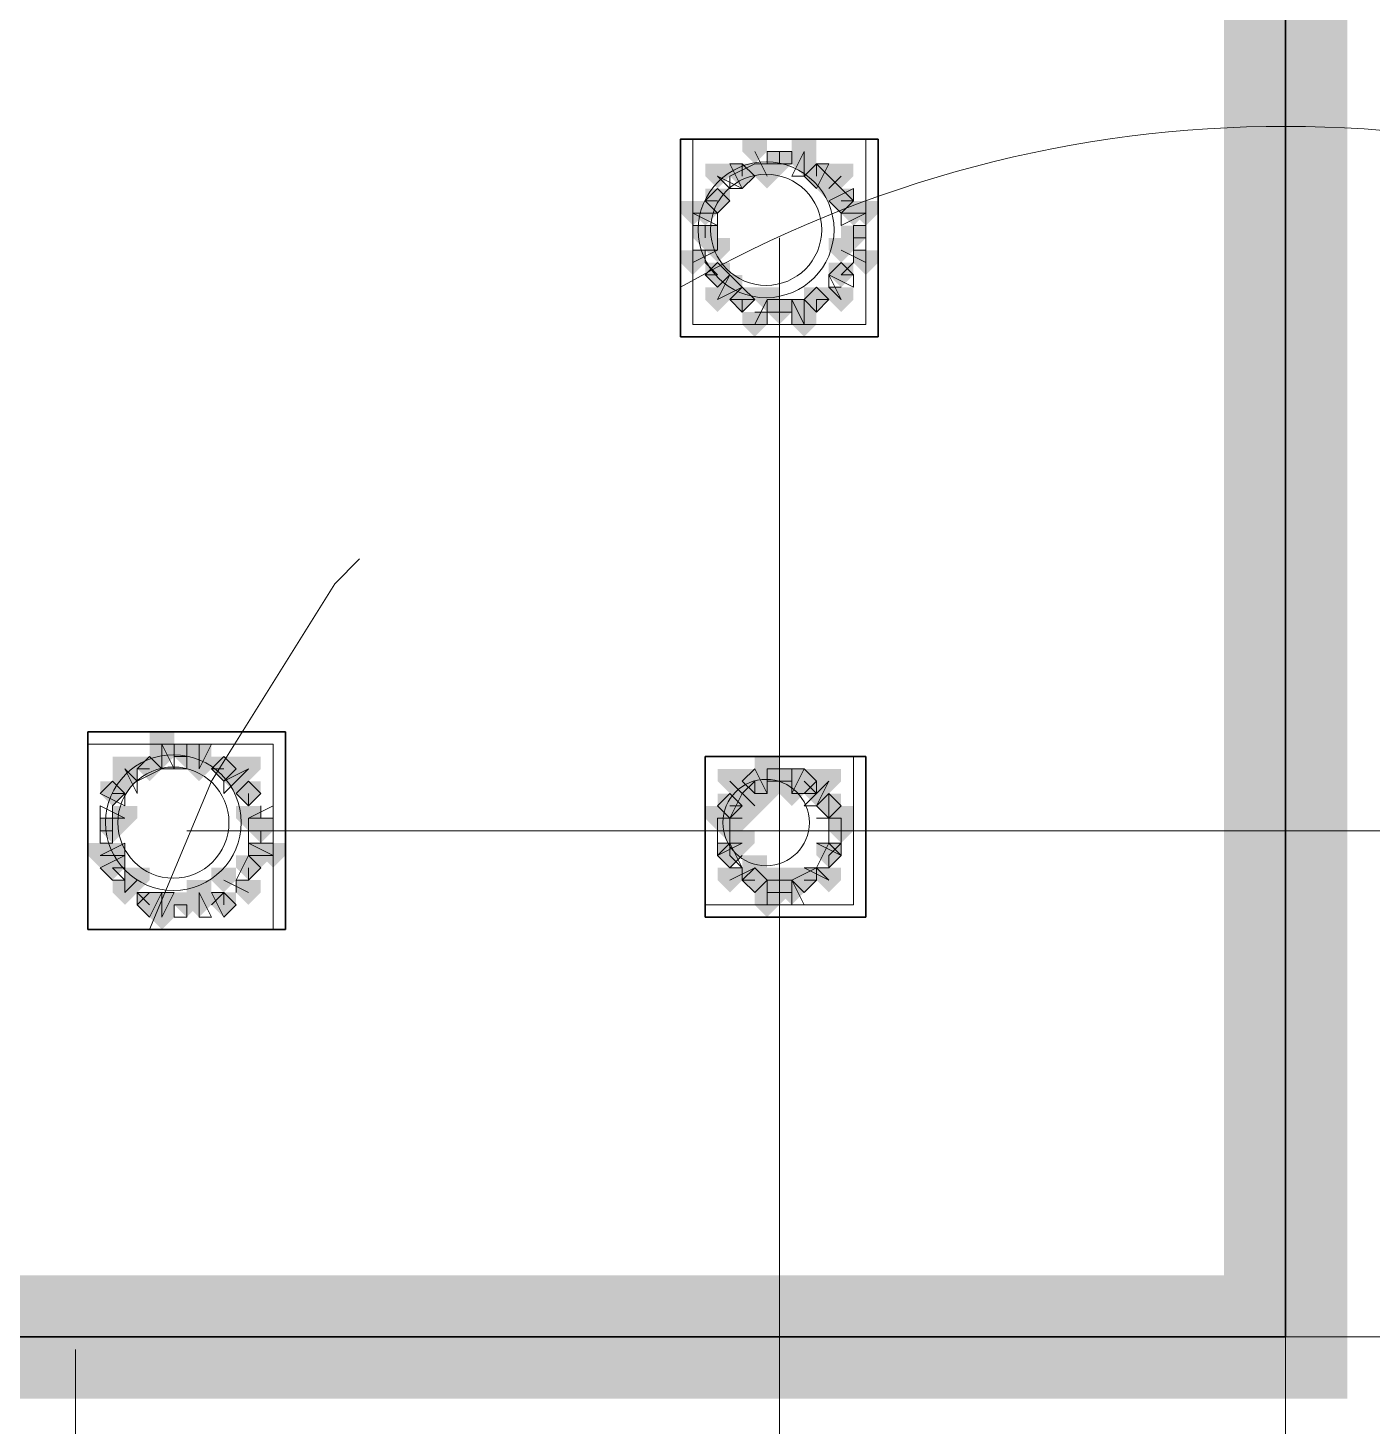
# Model space of a CAD drawing. Header units: millimetres. Extents: x 2315 to 4619, y 1334 to 1897.
# Drawn here: x 3759.81 to 3766.45, y 1541.26 to 1548.17 of the extents above; entities that cross this region are included whole.
import ezdxf

# ---------------------------------------------------------------- set-up
doc = ezdxf.new("R2010")
doc.units = ezdxf.units.MM
for name, color, linetype, true_color in [('PDF_10', 7, 'Continuous', 0x00b85c), ('PDF_AXIS', 7, 'Continuous', 0x00b85c), ('PDF_柱构件', 7, 'Continuous', 0x00b85c), ('PDF_转运站初步方案', 7, 'Continuous', 0x00b85c)]:
    doc.layers.add(name, color=color, linetype=linetype, true_color=true_color)
doc.layers.add('PDF_中心线层', color=1, linetype='Continuous')
doc.layers.add('PDF_粗实线层', color=7, linetype='Continuous')

msp = doc.modelspace()

# ---------------------------------------------------------------- hatches: boundary and pattern name
at = {"layer": 'PDF_10', "transparency": 33554559}
for points in [[(3763.523, 1547.5601), (3763.4619, 1547.5601), (3763.4619, 1547.499), (3763.523, 1547.4379), (3763.584, 1547.499), (3763.584, 1547.5601)], [(3763.523, 1547.5601), (3763.4619, 1547.5601), (3763.4619, 1547.499), (3763.523, 1547.4379), (3763.584, 1547.499), (3763.584, 1547.5601)], [(3763.3397, 1547.499), (3763.2786, 1547.499), (3763.2786, 1547.4379), (3763.3397, 1547.3768), (3763.4008, 1547.4379), (3763.4008, 1547.499)], [(3763.3397, 1547.499), (3763.2786, 1547.499), (3763.2786, 1547.4379), (3763.3397, 1547.3768), (3763.4008, 1547.4379), (3763.4008, 1547.499)], [(3763.7062, 1547.499), (3763.6451, 1547.499), (3763.6451, 1547.4379), (3763.7062, 1547.3768), (3763.7673, 1547.4379), (3763.7673, 1547.499)], [(3763.7062, 1547.499), (3763.6451, 1547.499), (3763.6451, 1547.4379), (3763.7062, 1547.3768), (3763.7673, 1547.4379), (3763.7673, 1547.499)], [(3763.2176, 1547.3768), (3763.1565, 1547.3768), (3763.1565, 1547.3157), (3763.2176, 1547.2547), (3763.2786, 1547.3157), (3763.2786, 1547.3768)], [(3763.2176, 1547.3768), (3763.1565, 1547.3768), (3763.1565, 1547.3157), (3763.2176, 1547.2547), (3763.2786, 1547.3157), (3763.2786, 1547.3768)], [(3763.8284, 1547.3768), (3763.7673, 1547.3768), (3763.7673, 1547.3157), (3763.8284, 1547.2547), (3763.8895, 1547.3157), (3763.8895, 1547.3768)], [(3763.8284, 1547.3768), (3763.7673, 1547.3768), (3763.7673, 1547.3157), (3763.8284, 1547.2547), (3763.8895, 1547.3157), (3763.8895, 1547.3768)], [(3763.1565, 1547.1936), (3763.0954, 1547.1936), (3763.0954, 1547.1325), (3763.1565, 1547.0714), (3763.2176, 1547.1325), (3763.2176, 1547.1936)], [(3763.1565, 1547.1936), (3763.0954, 1547.1936), (3763.0954, 1547.1325), (3763.1565, 1547.0714), (3763.2176, 1547.1325), (3763.2176, 1547.1936)], [(3763.1565, 1547.1936), (3763.0954, 1547.1936), (3763.0954, 1547.1325), (3763.1565, 1547.0714), (3763.2176, 1547.1325), (3763.2176, 1547.1936)], [(3763.8895, 1547.1936), (3763.8284, 1547.1936), (3763.8284, 1547.1325), (3763.8895, 1547.0714), (3763.9505, 1547.1325), (3763.9505, 1547.1936)], [(3763.8895, 1547.1936), (3763.8284, 1547.1936), (3763.8284, 1547.1325), (3763.8895, 1547.0714), (3763.9505, 1547.1325), (3763.9505, 1547.1936)], [(3763.2176, 1547.0103), (3763.1565, 1547.0103), (3763.1565, 1546.9493), (3763.2176, 1546.8882), (3763.2786, 1546.9493), (3763.2786, 1547.0103)], [(3763.2176, 1547.0103), (3763.1565, 1547.0103), (3763.1565, 1546.9493), (3763.2176, 1546.8882), (3763.2786, 1546.9493), (3763.2786, 1547.0103)], [(3763.8284, 1547.0103), (3763.7673, 1547.0103), (3763.7673, 1546.9493), (3763.8284, 1546.8882), (3763.8895, 1546.9493), (3763.8895, 1547.0103)], [(3763.8284, 1547.0103), (3763.7673, 1547.0103), (3763.7673, 1546.9493), (3763.8284, 1546.8882), (3763.8895, 1546.9493), (3763.8895, 1547.0103)], [(3763.3397, 1546.8882), (3763.2786, 1546.8882), (3763.2786, 1546.8271), (3763.3397, 1546.766), (3763.4008, 1546.8271), (3763.4008, 1546.8882)], [(3763.3397, 1546.8882), (3763.2786, 1546.8882), (3763.2786, 1546.8271), (3763.3397, 1546.766), (3763.4008, 1546.8271), (3763.4008, 1546.8882)], [(3763.7062, 1546.8882), (3763.6451, 1546.8882), (3763.6451, 1546.8271), (3763.7062, 1546.766), (3763.7673, 1546.8271), (3763.7673, 1546.8882)], [(3763.7062, 1546.8882), (3763.6451, 1546.8882), (3763.6451, 1546.8271), (3763.7062, 1546.766), (3763.7673, 1546.8271), (3763.7673, 1546.8882)], [(3763.523, 1546.8271), (3763.4619, 1546.8271), (3763.4619, 1546.766), (3763.523, 1546.7049), (3763.584, 1546.766), (3763.584, 1546.8271)], [(3763.523, 1546.8271), (3763.4619, 1546.8271), (3763.4619, 1546.766), (3763.523, 1546.7049), (3763.584, 1546.766), (3763.584, 1546.8271)], [(3763.523, 1546.8271), (3763.4619, 1546.8271), (3763.4619, 1546.766), (3763.523, 1546.7049), (3763.584, 1546.766), (3763.584, 1546.8271)], [(3760.5911, 1544.6282), (3760.53, 1544.6282), (3760.53, 1544.5671), (3760.5911, 1544.506), (3760.6522, 1544.5671), (3760.6522, 1544.6282)], [(3760.5911, 1544.6282), (3760.53, 1544.6282), (3760.53, 1544.5671), (3760.5911, 1544.506), (3760.6522, 1544.5671), (3760.6522, 1544.6282)], [(3760.5911, 1544.6282), (3760.53, 1544.6282), (3760.53, 1544.5671), (3760.5911, 1544.506), (3760.6522, 1544.5671), (3760.6522, 1544.6282)], [(3760.4078, 1544.5671), (3760.3467, 1544.5671), (3760.3467, 1544.506), (3760.4078, 1544.4449), (3760.4689, 1544.506), (3760.4689, 1544.5671)], [(3760.4078, 1544.5671), (3760.3467, 1544.5671), (3760.3467, 1544.506), (3760.4078, 1544.4449), (3760.4689, 1544.506), (3760.4689, 1544.5671)], [(3760.7743, 1544.5671), (3760.7132, 1544.5671), (3760.7132, 1544.506), (3760.7743, 1544.4449), (3760.8354, 1544.506), (3760.8354, 1544.5671)], [(3760.7743, 1544.5671), (3760.7132, 1544.5671), (3760.7132, 1544.506), (3760.7743, 1544.4449), (3760.8354, 1544.506), (3760.8354, 1544.5671)], [(3760.7743, 1544.5671), (3760.7132, 1544.5671), (3760.7132, 1544.506), (3760.7743, 1544.4449), (3760.8354, 1544.506), (3760.8354, 1544.5671)], [(3763.4008, 1544.506), (3763.3397, 1544.506), (3763.3397, 1544.4449), (3763.4008, 1544.3839), (3763.4619, 1544.4449), (3763.4619, 1544.506)], [(3763.4008, 1544.506), (3763.3397, 1544.506), (3763.3397, 1544.4449), (3763.4008, 1544.3839), (3763.4619, 1544.4449), (3763.4619, 1544.506)], [(3763.523, 1544.506), (3763.4619, 1544.506), (3763.4619, 1544.4449), (3763.523, 1544.3839), (3763.584, 1544.4449), (3763.584, 1544.506)], [(3763.523, 1544.506), (3763.4619, 1544.506), (3763.4619, 1544.4449), (3763.523, 1544.3839), (3763.584, 1544.4449), (3763.584, 1544.506)], [(3763.6451, 1544.506), (3763.584, 1544.506), (3763.584, 1544.4449), (3763.6451, 1544.3839), (3763.7062, 1544.4449), (3763.7062, 1544.506)], [(3763.6451, 1544.506), (3763.584, 1544.506), (3763.584, 1544.4449), (3763.6451, 1544.3839), (3763.7062, 1544.4449), (3763.7062, 1544.506)], [(3760.2246, 1544.4449), (3760.1635, 1544.4449), (3760.1635, 1544.3839), (3760.2246, 1544.3228), (3760.2857, 1544.3839), (3760.2857, 1544.4449)], [(3760.2246, 1544.4449), (3760.1635, 1544.4449), (3760.1635, 1544.3839), (3760.2246, 1544.3228), (3760.2857, 1544.3839), (3760.2857, 1544.4449)], [(3760.8965, 1544.4449), (3760.8354, 1544.4449), (3760.8354, 1544.3839), (3760.8965, 1544.3228), (3760.9576, 1544.3839), (3760.9576, 1544.4449)], [(3760.8965, 1544.4449), (3760.8354, 1544.4449), (3760.8354, 1544.3839), (3760.8965, 1544.3228), (3760.9576, 1544.3839), (3760.9576, 1544.4449)], [(3760.8965, 1544.4449), (3760.8354, 1544.4449), (3760.8354, 1544.3839), (3760.8965, 1544.3228), (3760.9576, 1544.3839), (3760.9576, 1544.4449)], [(3763.2786, 1544.3839), (3763.2176, 1544.3839), (3763.2176, 1544.3228), (3763.2786, 1544.2617), (3763.3397, 1544.3228), (3763.3397, 1544.3839)], [(3763.2786, 1544.3839), (3763.2176, 1544.3839), (3763.2176, 1544.3228), (3763.2786, 1544.2617), (3763.3397, 1544.3228), (3763.3397, 1544.3839)], [(3763.7673, 1544.3839), (3763.7062, 1544.3839), (3763.7062, 1544.3228), (3763.7673, 1544.2617), (3763.8284, 1544.3228), (3763.8284, 1544.3839)], [(3763.7673, 1544.3839), (3763.7062, 1544.3839), (3763.7062, 1544.3228), (3763.7673, 1544.2617), (3763.8284, 1544.3228), (3763.8284, 1544.3839)], [(3763.7673, 1544.3839), (3763.7062, 1544.3839), (3763.7062, 1544.3228), (3763.7673, 1544.2617), (3763.8284, 1544.3228), (3763.8284, 1544.3839)], [(3760.2246, 1544.2617), (3760.1635, 1544.2617), (3760.1635, 1544.2006), (3760.2246, 1544.1395), (3760.2857, 1544.2006), (3760.2857, 1544.2617)], [(3760.2246, 1544.2617), (3760.1635, 1544.2617), (3760.1635, 1544.2006), (3760.2246, 1544.1395), (3760.2857, 1544.2006), (3760.2857, 1544.2617)], [(3760.9576, 1544.2617), (3760.8965, 1544.2617), (3760.8965, 1544.2006), (3760.9576, 1544.1395), (3761.0186, 1544.2006), (3761.0186, 1544.2617)], [(3760.9576, 1544.2617), (3760.8965, 1544.2617), (3760.8965, 1544.2006), (3760.9576, 1544.1395), (3761.0186, 1544.2006), (3761.0186, 1544.2617)], [(3763.2786, 1544.2617), (3763.2176, 1544.2617), (3763.2176, 1544.2006), (3763.2786, 1544.1395), (3763.3397, 1544.2006), (3763.3397, 1544.2617)], [(3763.2786, 1544.2617), (3763.2176, 1544.2617), (3763.2176, 1544.2006), (3763.2786, 1544.1395), (3763.3397, 1544.2006), (3763.3397, 1544.2617)], [(3763.8284, 1544.2617), (3763.7673, 1544.2617), (3763.7673, 1544.2006), (3763.8284, 1544.1395), (3763.8895, 1544.2006), (3763.8895, 1544.2617)], [(3763.8284, 1544.2617), (3763.7673, 1544.2617), (3763.7673, 1544.2006), (3763.8284, 1544.1395), (3763.8895, 1544.2006), (3763.8895, 1544.2617)], [(3763.2786, 1544.1395), (3763.2176, 1544.1395), (3763.2176, 1544.0784), (3763.2786, 1544.0174), (3763.3397, 1544.0784), (3763.3397, 1544.1395)], [(3763.2786, 1544.1395), (3763.2176, 1544.1395), (3763.2176, 1544.0784), (3763.2786, 1544.0174), (3763.3397, 1544.0784), (3763.3397, 1544.1395)], [(3763.7673, 1544.1395), (3763.7062, 1544.1395), (3763.7062, 1544.0784), (3763.7673, 1544.0174), (3763.8284, 1544.0784), (3763.8284, 1544.1395)], [(3763.7673, 1544.1395), (3763.7062, 1544.1395), (3763.7062, 1544.0784), (3763.7673, 1544.0174), (3763.8284, 1544.0784), (3763.8284, 1544.1395)], [(3760.2246, 1544.0784), (3760.1635, 1544.0784), (3760.1635, 1544.0174), (3760.2246, 1543.9563), (3760.2857, 1544.0174), (3760.2857, 1544.0784)], [(3760.2246, 1544.0784), (3760.1635, 1544.0784), (3760.1635, 1544.0174), (3760.2246, 1543.9563), (3760.2857, 1544.0174), (3760.2857, 1544.0784)], [(3760.8965, 1544.0784), (3760.8354, 1544.0784), (3760.8354, 1544.0174), (3760.8965, 1543.9563), (3760.9576, 1544.0174), (3760.9576, 1544.0784)], [(3760.8965, 1544.0784), (3760.8354, 1544.0784), (3760.8354, 1544.0174), (3760.8965, 1543.9563), (3760.9576, 1544.0174), (3760.9576, 1544.0784)], [(3760.8965, 1544.0784), (3760.8354, 1544.0784), (3760.8354, 1544.0174), (3760.8965, 1543.9563), (3760.9576, 1544.0174), (3760.9576, 1544.0784)], [(3763.4008, 1544.0174), (3763.3397, 1544.0174), (3763.3397, 1543.9563), (3763.4008, 1543.8952), (3763.4619, 1543.9563), (3763.4619, 1544.0174)], [(3763.4008, 1544.0174), (3763.3397, 1544.0174), (3763.3397, 1543.9563), (3763.4008, 1543.8952), (3763.4619, 1543.9563), (3763.4619, 1544.0174)], [(3763.4008, 1544.0174), (3763.3397, 1544.0174), (3763.3397, 1543.9563), (3763.4008, 1543.8952), (3763.4619, 1543.9563), (3763.4619, 1544.0174)], [(3763.6451, 1544.0174), (3763.584, 1544.0174), (3763.584, 1543.9563), (3763.6451, 1543.8952), (3763.7062, 1543.9563), (3763.7062, 1544.0174)], [(3763.6451, 1544.0174), (3763.584, 1544.0174), (3763.584, 1543.9563), (3763.6451, 1543.8952), (3763.7062, 1543.9563), (3763.7062, 1544.0174)], [(3763.523, 1543.9563), (3763.4619, 1543.9563), (3763.4619, 1543.8952), (3763.523, 1543.8341), (3763.584, 1543.8952), (3763.584, 1543.9563)], [(3763.523, 1543.9563), (3763.4619, 1543.9563), (3763.4619, 1543.8952), (3763.523, 1543.8341), (3763.584, 1543.8952), (3763.584, 1543.9563)], [(3760.4078, 1543.8952), (3760.3467, 1543.8952), (3760.3467, 1543.8341), (3760.4078, 1543.773), (3760.4689, 1543.8341), (3760.4689, 1543.8952)], [(3760.4078, 1543.8952), (3760.3467, 1543.8952), (3760.3467, 1543.8341), (3760.4078, 1543.773), (3760.4689, 1543.8341), (3760.4689, 1543.8952)], [(3760.5911, 1543.8952), (3760.53, 1543.8952), (3760.53, 1543.8341), (3760.5911, 1543.773), (3760.6522, 1543.8341), (3760.6522, 1543.8952)], [(3760.5911, 1543.8952), (3760.53, 1543.8952), (3760.53, 1543.8341), (3760.5911, 1543.773), (3760.6522, 1543.8341), (3760.6522, 1543.8952)], [(3760.7743, 1543.8952), (3760.7132, 1543.8952), (3760.7132, 1543.8341), (3760.7743, 1543.773), (3760.8354, 1543.8341), (3760.8354, 1543.8952)], [(3760.7743, 1543.8952), (3760.7132, 1543.8952), (3760.7132, 1543.8341), (3760.7743, 1543.773), (3760.8354, 1543.8341), (3760.8354, 1543.8952)]]:
    msp.add_hatch(color=6, dxfattribs=at).paths.add_polyline_path(points)
at = {"layer": 'PDF_柱构件', "transparency": 33554559}
for points in [[(3763.4008, 1547.6211), (3763.3397, 1547.6211), (3763.3397, 1547.5601), (3763.4008, 1547.499), (3763.4619, 1547.5601), (3763.4619, 1547.6211)], [(3763.6451, 1547.6211), (3763.584, 1547.6211), (3763.584, 1547.5601), (3763.6451, 1547.499), (3763.7062, 1547.5601), (3763.7062, 1547.6211)], [(3763.6451, 1547.5601), (3763.584, 1547.5601), (3763.584, 1547.499), (3763.6451, 1547.4379), (3763.7062, 1547.499), (3763.7062, 1547.5601)], [(3763.2176, 1547.499), (3763.1565, 1547.499), (3763.1565, 1547.4379), (3763.2176, 1547.3768), (3763.2786, 1547.4379), (3763.2786, 1547.499)], [(3763.4619, 1547.499), (3763.4008, 1547.499), (3763.4008, 1547.4379), (3763.4619, 1547.3768), (3763.523, 1547.4379), (3763.523, 1547.499)], [(3763.7673, 1547.4379), (3763.7062, 1547.4379), (3763.7062, 1547.3768), (3763.7673, 1547.3157), (3763.8284, 1547.3768), (3763.8284, 1547.4379)], [(3763.8284, 1547.499), (3763.7673, 1547.499), (3763.7673, 1547.4379), (3763.8284, 1547.3768), (3763.8895, 1547.4379), (3763.8895, 1547.499)], [(3763.0954, 1547.3157), (3763.0343, 1547.3157), (3763.0343, 1547.2547), (3763.0954, 1547.1936), (3763.1565, 1547.2547), (3763.1565, 1547.3157)], [(3763.1565, 1547.3157), (3763.0954, 1547.3157), (3763.0954, 1547.2547), (3763.1565, 1547.1936), (3763.2176, 1547.2547), (3763.2176, 1547.3157)], [(3763.8895, 1547.3157), (3763.8284, 1547.3157), (3763.8284, 1547.2547), (3763.8895, 1547.1936), (3763.9505, 1547.2547), (3763.9505, 1547.3157)], [(3763.9505, 1547.3157), (3763.8895, 1547.3157), (3763.8895, 1547.2547), (3763.9505, 1547.1936), (3764.0116, 1547.2547), (3764.0116, 1547.3157)], [(3763.2176, 1547.1325), (3763.1565, 1547.1325), (3763.1565, 1547.0714), (3763.2176, 1547.0103), (3763.2786, 1547.0714), (3763.2786, 1547.1325)], [(3763.8284, 1547.1325), (3763.7673, 1547.1325), (3763.7673, 1547.0714), (3763.8284, 1547.0103), (3763.8895, 1547.0714), (3763.8895, 1547.1325)], [(3763.0954, 1547.0714), (3763.0343, 1547.0714), (3763.0343, 1547.0103), (3763.0954, 1546.9493), (3763.1565, 1547.0103), (3763.1565, 1547.0714)], [(3763.9505, 1547.0714), (3763.8895, 1547.0714), (3763.8895, 1547.0103), (3763.9505, 1546.9493), (3764.0116, 1547.0103), (3764.0116, 1547.0714)], [(3763.2176, 1546.8882), (3763.1565, 1546.8882), (3763.1565, 1546.8271), (3763.2176, 1546.766), (3763.2786, 1546.8271), (3763.2786, 1546.8882)], [(3763.2786, 1546.9493), (3763.2176, 1546.9493), (3763.2176, 1546.8882), (3763.2786, 1546.8271), (3763.3397, 1546.8882), (3763.3397, 1546.9493)], [(3763.4619, 1546.8882), (3763.4008, 1546.8882), (3763.4008, 1546.8271), (3763.4619, 1546.766), (3763.523, 1546.8271), (3763.523, 1546.8882)], [(3763.8284, 1546.8882), (3763.7673, 1546.8882), (3763.7673, 1546.8271), (3763.8284, 1546.766), (3763.8895, 1546.8271), (3763.8895, 1546.8882)], [(3763.6451, 1546.8271), (3763.584, 1546.8271), (3763.584, 1546.766), (3763.6451, 1546.7049), (3763.7062, 1546.766), (3763.7062, 1546.8271)], [(3763.4008, 1546.766), (3763.3397, 1546.766), (3763.3397, 1546.7049), (3763.4008, 1546.6439), (3763.4619, 1546.7049), (3763.4619, 1546.766)], [(3763.6451, 1546.766), (3763.584, 1546.766), (3763.584, 1546.7049), (3763.6451, 1546.6439), (3763.7062, 1546.7049), (3763.7062, 1546.766)], [(3760.4689, 1544.6893), (3760.4078, 1544.6893), (3760.4078, 1544.6282), (3760.4689, 1544.5671), (3760.53, 1544.6282), (3760.53, 1544.6893)], [(3760.4689, 1544.6282), (3760.4078, 1544.6282), (3760.4078, 1544.5671), (3760.4689, 1544.506), (3760.53, 1544.5671), (3760.53, 1544.6282)], [(3760.6522, 1544.6282), (3760.5911, 1544.6282), (3760.5911, 1544.5671), (3760.6522, 1544.506), (3760.7132, 1544.5671), (3760.7132, 1544.6282)], [(3760.2857, 1544.5671), (3760.2246, 1544.5671), (3760.2246, 1544.506), (3760.2857, 1544.4449), (3760.3467, 1544.506), (3760.3467, 1544.5671)], [(3760.6522, 1544.5671), (3760.5911, 1544.5671), (3760.5911, 1544.506), (3760.6522, 1544.4449), (3760.7132, 1544.506), (3760.7132, 1544.5671)], [(3760.8965, 1544.5671), (3760.8354, 1544.5671), (3760.8354, 1544.506), (3760.8965, 1544.4449), (3760.9576, 1544.506), (3760.9576, 1544.5671)], [(3763.4619, 1544.5671), (3763.4008, 1544.5671), (3763.4008, 1544.506), (3763.4619, 1544.4449), (3763.523, 1544.506), (3763.523, 1544.5671)], [(3760.2857, 1544.506), (3760.2246, 1544.506), (3760.2246, 1544.4449), (3760.2857, 1544.3839), (3760.3467, 1544.4449), (3760.3467, 1544.506)], [(3760.8354, 1544.506), (3760.7743, 1544.506), (3760.7743, 1544.4449), (3760.8354, 1544.3839), (3760.8965, 1544.4449), (3760.8965, 1544.506)], [(3763.2786, 1544.506), (3763.2176, 1544.506), (3763.2176, 1544.4449), (3763.2786, 1544.3839), (3763.3397, 1544.4449), (3763.3397, 1544.506)], [(3763.4619, 1544.506), (3763.4008, 1544.506), (3763.4008, 1544.4449), (3763.4619, 1544.3839), (3763.523, 1544.4449), (3763.523, 1544.506)], [(3763.584, 1544.506), (3763.523, 1544.506), (3763.523, 1544.4449), (3763.584, 1544.3839), (3763.6451, 1544.4449), (3763.6451, 1544.506)], [(3763.7673, 1544.506), (3763.7062, 1544.506), (3763.7062, 1544.4449), (3763.7673, 1544.3839), (3763.8284, 1544.4449), (3763.8284, 1544.506)], [(3763.3397, 1544.4449), (3763.2786, 1544.4449), (3763.2786, 1544.3839), (3763.3397, 1544.3228), (3763.4008, 1544.3839), (3763.4008, 1544.4449)], [(3763.4619, 1544.4449), (3763.4008, 1544.4449), (3763.4008, 1544.3839), (3763.4619, 1544.3228), (3763.523, 1544.3839), (3763.523, 1544.4449)], [(3763.584, 1544.4449), (3763.523, 1544.4449), (3763.523, 1544.3839), (3763.584, 1544.3228), (3763.6451, 1544.3839), (3763.6451, 1544.4449)], [(3763.7062, 1544.4449), (3763.6451, 1544.4449), (3763.6451, 1544.3839), (3763.7062, 1544.3228), (3763.7673, 1544.3839), (3763.7673, 1544.4449)], [(3763.4008, 1544.3839), (3763.3397, 1544.3839), (3763.3397, 1544.3228), (3763.4008, 1544.2617), (3763.4619, 1544.3228), (3763.4619, 1544.3839)], [(3760.2857, 1544.3228), (3760.2246, 1544.3228), (3760.2246, 1544.2617), (3760.2857, 1544.2006), (3760.3467, 1544.2617), (3760.3467, 1544.3228)], [(3760.8965, 1544.3228), (3760.8354, 1544.3228), (3760.8354, 1544.2617), (3760.8965, 1544.2006), (3760.9576, 1544.2617), (3760.9576, 1544.3228)], [(3763.2176, 1544.3228), (3763.1565, 1544.3228), (3763.1565, 1544.2617), (3763.2176, 1544.2006), (3763.2786, 1544.2617), (3763.2786, 1544.3228)], [(3763.2786, 1544.3228), (3763.2176, 1544.3228), (3763.2176, 1544.2617), (3763.2786, 1544.2006), (3763.3397, 1544.2617), (3763.3397, 1544.3228)], [(3763.3397, 1544.3228), (3763.2786, 1544.3228), (3763.2786, 1544.2617), (3763.3397, 1544.2006), (3763.4008, 1544.2617), (3763.4008, 1544.3228)], [(3763.8284, 1544.3228), (3763.7673, 1544.3228), (3763.7673, 1544.2617), (3763.8284, 1544.2006), (3763.8895, 1544.2617), (3763.8895, 1544.3228)], [(3763.3397, 1544.2006), (3763.2786, 1544.2006), (3763.2786, 1544.1395), (3763.3397, 1544.0784), (3763.4008, 1544.1395), (3763.4008, 1544.2006)], [(3760.1635, 1544.1395), (3760.1024, 1544.1395), (3760.1024, 1544.0784), (3760.1635, 1544.0174), (3760.2246, 1544.0784), (3760.2246, 1544.1395)], [(3760.2246, 1544.1395), (3760.1635, 1544.1395), (3760.1635, 1544.0784), (3760.2246, 1544.0174), (3760.2857, 1544.0784), (3760.2857, 1544.1395)], [(3760.9576, 1544.1395), (3760.8965, 1544.1395), (3760.8965, 1544.0784), (3760.9576, 1544.0174), (3761.0186, 1544.0784), (3761.0186, 1544.1395)], [(3761.0186, 1544.1395), (3760.9576, 1544.1395), (3760.9576, 1544.0784), (3761.0186, 1544.0174), (3761.0797, 1544.0784), (3761.0797, 1544.1395)], [(3763.4008, 1544.0784), (3763.3397, 1544.0784), (3763.3397, 1544.0174), (3763.4008, 1543.9563), (3763.4619, 1544.0174), (3763.4619, 1544.0784)], [(3760.3467, 1544.0174), (3760.2857, 1544.0174), (3760.2857, 1543.9563), (3760.3467, 1543.8952), (3760.4078, 1543.9563), (3760.4078, 1544.0174)], [(3760.7743, 1544.0174), (3760.7132, 1544.0174), (3760.7132, 1543.9563), (3760.7743, 1543.8952), (3760.8354, 1543.9563), (3760.8354, 1544.0174)], [(3763.2786, 1544.0174), (3763.2176, 1544.0174), (3763.2176, 1543.9563), (3763.2786, 1543.8952), (3763.3397, 1543.9563), (3763.3397, 1544.0174)], [(3763.4619, 1544.0174), (3763.4008, 1544.0174), (3763.4008, 1543.9563), (3763.4619, 1543.8952), (3763.523, 1543.9563), (3763.523, 1544.0174)], [(3763.584, 1544.0174), (3763.523, 1544.0174), (3763.523, 1543.9563), (3763.584, 1543.8952), (3763.6451, 1543.9563), (3763.6451, 1544.0174)], [(3763.7673, 1544.0174), (3763.7062, 1544.0174), (3763.7062, 1543.9563), (3763.7673, 1543.8952), (3763.8284, 1543.9563), (3763.8284, 1544.0174)], [(3760.2857, 1543.9563), (3760.2246, 1543.9563), (3760.2246, 1543.8952), (3760.2857, 1543.8341), (3760.3467, 1543.8952), (3760.3467, 1543.9563)], [(3760.6522, 1543.9563), (3760.5911, 1543.9563), (3760.5911, 1543.8952), (3760.6522, 1543.8341), (3760.7132, 1543.8952), (3760.7132, 1543.9563)], [(3760.8965, 1543.9563), (3760.8354, 1543.9563), (3760.8354, 1543.8952), (3760.8965, 1543.8341), (3760.9576, 1543.8952), (3760.9576, 1543.9563)], [(3763.4619, 1543.9563), (3763.4008, 1543.9563), (3763.4008, 1543.8952), (3763.4619, 1543.8341), (3763.523, 1543.8952), (3763.523, 1543.9563)], [(3763.584, 1543.9563), (3763.523, 1543.9563), (3763.523, 1543.8952), (3763.584, 1543.8341), (3763.6451, 1543.8952), (3763.6451, 1543.9563)], [(3760.4689, 1543.8952), (3760.4078, 1543.8952), (3760.4078, 1543.8341), (3760.4689, 1543.773), (3760.53, 1543.8341), (3760.53, 1543.8952)], [(3760.6522, 1543.8952), (3760.5911, 1543.8952), (3760.5911, 1543.8341), (3760.6522, 1543.773), (3760.7132, 1543.8341), (3760.7132, 1543.8952)], [(3763.4619, 1543.8952), (3763.4008, 1543.8952), (3763.4008, 1543.8341), (3763.4619, 1543.773), (3763.523, 1543.8341), (3763.523, 1543.8952)], [(3760.4689, 1543.8341), (3760.4078, 1543.8341), (3760.4078, 1543.773), (3760.4689, 1543.712), (3760.53, 1543.773), (3760.53, 1543.8341)]]:
    msp.add_hatch(color=6, dxfattribs=at).paths.add_polyline_path(points)
at = {"layer": 'PDF_粗实线层', "transparency": 33554559}
msp.add_hatch(color=256, dxfattribs=at).paths.add_polyline_path([(3766.3327, 1554.7066), (3765.7219, 1554.7066), (3765.7219, 1542.0017), (3710.3213, 1542.0017), (3710.3213, 1554.7066), (3709.7105, 1554.7066), (3709.7105, 1541.3909), (3766.3327, 1541.3909)])
at = {"layer": 'PDF_转运站初步方案', "transparency": 33554559}
for points in [[(3763.523, 1547.5601), (3763.4619, 1547.5601), (3763.4619, 1547.499), (3763.523, 1547.4379), (3763.584, 1547.499), (3763.584, 1547.5601)], [(3763.523, 1547.5601), (3763.4619, 1547.5601), (3763.4619, 1547.499), (3763.523, 1547.4379), (3763.584, 1547.499), (3763.584, 1547.5601)], [(3763.3397, 1547.499), (3763.2786, 1547.499), (3763.2786, 1547.4379), (3763.3397, 1547.3768), (3763.4008, 1547.4379), (3763.4008, 1547.499)], [(3763.3397, 1547.499), (3763.2786, 1547.499), (3763.2786, 1547.4379), (3763.3397, 1547.3768), (3763.4008, 1547.4379), (3763.4008, 1547.499)], [(3763.7062, 1547.499), (3763.6451, 1547.499), (3763.6451, 1547.4379), (3763.7062, 1547.3768), (3763.7673, 1547.4379), (3763.7673, 1547.499)], [(3763.7062, 1547.499), (3763.6451, 1547.499), (3763.6451, 1547.4379), (3763.7062, 1547.3768), (3763.7673, 1547.4379), (3763.7673, 1547.499)], [(3763.2176, 1547.3768), (3763.1565, 1547.3768), (3763.1565, 1547.3157), (3763.2176, 1547.2547), (3763.2786, 1547.3157), (3763.2786, 1547.3768)], [(3763.2176, 1547.3768), (3763.1565, 1547.3768), (3763.1565, 1547.3157), (3763.2176, 1547.2547), (3763.2786, 1547.3157), (3763.2786, 1547.3768)], [(3763.8284, 1547.3768), (3763.7673, 1547.3768), (3763.7673, 1547.3157), (3763.8284, 1547.2547), (3763.8895, 1547.3157), (3763.8895, 1547.3768)], [(3763.8284, 1547.3768), (3763.7673, 1547.3768), (3763.7673, 1547.3157), (3763.8284, 1547.2547), (3763.8895, 1547.3157), (3763.8895, 1547.3768)], [(3763.1565, 1547.1936), (3763.0954, 1547.1936), (3763.0954, 1547.1325), (3763.1565, 1547.0714), (3763.2176, 1547.1325), (3763.2176, 1547.1936)], [(3763.1565, 1547.1936), (3763.0954, 1547.1936), (3763.0954, 1547.1325), (3763.1565, 1547.0714), (3763.2176, 1547.1325), (3763.2176, 1547.1936)], [(3763.8895, 1547.1936), (3763.8284, 1547.1936), (3763.8284, 1547.1325), (3763.8895, 1547.0714), (3763.9505, 1547.1325), (3763.9505, 1547.1936)], [(3763.8895, 1547.1936), (3763.8284, 1547.1936), (3763.8284, 1547.1325), (3763.8895, 1547.0714), (3763.9505, 1547.1325), (3763.9505, 1547.1936)], [(3763.2176, 1547.0103), (3763.1565, 1547.0103), (3763.1565, 1546.9493), (3763.2176, 1546.8882), (3763.2786, 1546.9493), (3763.2786, 1547.0103)], [(3763.2176, 1547.0103), (3763.1565, 1547.0103), (3763.1565, 1546.9493), (3763.2176, 1546.8882), (3763.2786, 1546.9493), (3763.2786, 1547.0103)], [(3763.8284, 1547.0103), (3763.7673, 1547.0103), (3763.7673, 1546.9493), (3763.8284, 1546.8882), (3763.8895, 1546.9493), (3763.8895, 1547.0103)], [(3763.8284, 1547.0103), (3763.7673, 1547.0103), (3763.7673, 1546.9493), (3763.8284, 1546.8882), (3763.8895, 1546.9493), (3763.8895, 1547.0103)], [(3763.3397, 1546.8882), (3763.2786, 1546.8882), (3763.2786, 1546.8271), (3763.3397, 1546.766), (3763.4008, 1546.8271), (3763.4008, 1546.8882)], [(3763.3397, 1546.8882), (3763.2786, 1546.8882), (3763.2786, 1546.8271), (3763.3397, 1546.766), (3763.4008, 1546.8271), (3763.4008, 1546.8882)], [(3763.7062, 1546.8882), (3763.6451, 1546.8882), (3763.6451, 1546.8271), (3763.7062, 1546.766), (3763.7673, 1546.8271), (3763.7673, 1546.8882)], [(3763.7062, 1546.8882), (3763.6451, 1546.8882), (3763.6451, 1546.8271), (3763.7062, 1546.766), (3763.7673, 1546.8271), (3763.7673, 1546.8882)], [(3763.523, 1546.8271), (3763.4619, 1546.8271), (3763.4619, 1546.766), (3763.523, 1546.7049), (3763.584, 1546.766), (3763.584, 1546.8271)], [(3763.523, 1546.8271), (3763.4619, 1546.8271), (3763.4619, 1546.766), (3763.523, 1546.7049), (3763.584, 1546.766), (3763.584, 1546.8271)], [(3760.5911, 1544.6282), (3760.53, 1544.6282), (3760.53, 1544.5671), (3760.5911, 1544.506), (3760.6522, 1544.5671), (3760.6522, 1544.6282)], [(3760.5911, 1544.6282), (3760.53, 1544.6282), (3760.53, 1544.5671), (3760.5911, 1544.506), (3760.6522, 1544.5671), (3760.6522, 1544.6282)], [(3760.4078, 1544.5671), (3760.3467, 1544.5671), (3760.3467, 1544.506), (3760.4078, 1544.4449), (3760.4689, 1544.506), (3760.4689, 1544.5671)], [(3760.4078, 1544.5671), (3760.3467, 1544.5671), (3760.3467, 1544.506), (3760.4078, 1544.4449), (3760.4689, 1544.506), (3760.4689, 1544.5671)], [(3760.7743, 1544.5671), (3760.7132, 1544.5671), (3760.7132, 1544.506), (3760.7743, 1544.4449), (3760.8354, 1544.506), (3760.8354, 1544.5671)], [(3760.7743, 1544.5671), (3760.7132, 1544.5671), (3760.7132, 1544.506), (3760.7743, 1544.4449), (3760.8354, 1544.506), (3760.8354, 1544.5671)], [(3763.4008, 1544.506), (3763.3397, 1544.506), (3763.3397, 1544.4449), (3763.4008, 1544.3839), (3763.4619, 1544.4449), (3763.4619, 1544.506)], [(3763.4008, 1544.506), (3763.3397, 1544.506), (3763.3397, 1544.4449), (3763.4008, 1544.3839), (3763.4619, 1544.4449), (3763.4619, 1544.506)], [(3763.523, 1544.506), (3763.4619, 1544.506), (3763.4619, 1544.4449), (3763.523, 1544.3839), (3763.584, 1544.4449), (3763.584, 1544.506)], [(3763.523, 1544.506), (3763.4619, 1544.506), (3763.4619, 1544.4449), (3763.523, 1544.3839), (3763.584, 1544.4449), (3763.584, 1544.506)], [(3763.6451, 1544.506), (3763.584, 1544.506), (3763.584, 1544.4449), (3763.6451, 1544.3839), (3763.7062, 1544.4449), (3763.7062, 1544.506)], [(3763.6451, 1544.506), (3763.584, 1544.506), (3763.584, 1544.4449), (3763.6451, 1544.3839), (3763.7062, 1544.4449), (3763.7062, 1544.506)], [(3760.2246, 1544.4449), (3760.1635, 1544.4449), (3760.1635, 1544.3839), (3760.2246, 1544.3228), (3760.2857, 1544.3839), (3760.2857, 1544.4449)], [(3760.2246, 1544.4449), (3760.1635, 1544.4449), (3760.1635, 1544.3839), (3760.2246, 1544.3228), (3760.2857, 1544.3839), (3760.2857, 1544.4449)], [(3760.8965, 1544.4449), (3760.8354, 1544.4449), (3760.8354, 1544.3839), (3760.8965, 1544.3228), (3760.9576, 1544.3839), (3760.9576, 1544.4449)], [(3760.8965, 1544.4449), (3760.8354, 1544.4449), (3760.8354, 1544.3839), (3760.8965, 1544.3228), (3760.9576, 1544.3839), (3760.9576, 1544.4449)], [(3763.2786, 1544.3839), (3763.2176, 1544.3839), (3763.2176, 1544.3228), (3763.2786, 1544.2617), (3763.3397, 1544.3228), (3763.3397, 1544.3839)], [(3763.2786, 1544.3839), (3763.2176, 1544.3839), (3763.2176, 1544.3228), (3763.2786, 1544.2617), (3763.3397, 1544.3228), (3763.3397, 1544.3839)], [(3763.7673, 1544.3839), (3763.7062, 1544.3839), (3763.7062, 1544.3228), (3763.7673, 1544.2617), (3763.8284, 1544.3228), (3763.8284, 1544.3839)], [(3763.7673, 1544.3839), (3763.7062, 1544.3839), (3763.7062, 1544.3228), (3763.7673, 1544.2617), (3763.8284, 1544.3228), (3763.8284, 1544.3839)], [(3760.2246, 1544.2617), (3760.1635, 1544.2617), (3760.1635, 1544.2006), (3760.2246, 1544.1395), (3760.2857, 1544.2006), (3760.2857, 1544.2617)], [(3760.2246, 1544.2617), (3760.1635, 1544.2617), (3760.1635, 1544.2006), (3760.2246, 1544.1395), (3760.2857, 1544.2006), (3760.2857, 1544.2617)], [(3760.9576, 1544.2617), (3760.8965, 1544.2617), (3760.8965, 1544.2006), (3760.9576, 1544.1395), (3761.0186, 1544.2006), (3761.0186, 1544.2617)], [(3760.9576, 1544.2617), (3760.8965, 1544.2617), (3760.8965, 1544.2006), (3760.9576, 1544.1395), (3761.0186, 1544.2006), (3761.0186, 1544.2617)], [(3763.2786, 1544.2617), (3763.2176, 1544.2617), (3763.2176, 1544.2006), (3763.2786, 1544.1395), (3763.3397, 1544.2006), (3763.3397, 1544.2617)], [(3763.2786, 1544.2617), (3763.2176, 1544.2617), (3763.2176, 1544.2006), (3763.2786, 1544.1395), (3763.3397, 1544.2006), (3763.3397, 1544.2617)], [(3763.8284, 1544.2617), (3763.7673, 1544.2617), (3763.7673, 1544.2006), (3763.8284, 1544.1395), (3763.8895, 1544.2006), (3763.8895, 1544.2617)], [(3763.8284, 1544.2617), (3763.7673, 1544.2617), (3763.7673, 1544.2006), (3763.8284, 1544.1395), (3763.8895, 1544.2006), (3763.8895, 1544.2617)], [(3763.2786, 1544.1395), (3763.2176, 1544.1395), (3763.2176, 1544.0784), (3763.2786, 1544.0174), (3763.3397, 1544.0784), (3763.3397, 1544.1395)], [(3763.2786, 1544.1395), (3763.2176, 1544.1395), (3763.2176, 1544.0784), (3763.2786, 1544.0174), (3763.3397, 1544.0784), (3763.3397, 1544.1395)], [(3763.7673, 1544.1395), (3763.7062, 1544.1395), (3763.7062, 1544.0784), (3763.7673, 1544.0174), (3763.8284, 1544.0784), (3763.8284, 1544.1395)], [(3763.7673, 1544.1395), (3763.7062, 1544.1395), (3763.7062, 1544.0784), (3763.7673, 1544.0174), (3763.8284, 1544.0784), (3763.8284, 1544.1395)], [(3760.2246, 1544.0784), (3760.1635, 1544.0784), (3760.1635, 1544.0174), (3760.2246, 1543.9563), (3760.2857, 1544.0174), (3760.2857, 1544.0784)], [(3760.2246, 1544.0784), (3760.1635, 1544.0784), (3760.1635, 1544.0174), (3760.2246, 1543.9563), (3760.2857, 1544.0174), (3760.2857, 1544.0784)], [(3760.8965, 1544.0784), (3760.8354, 1544.0784), (3760.8354, 1544.0174), (3760.8965, 1543.9563), (3760.9576, 1544.0174), (3760.9576, 1544.0784)], [(3760.8965, 1544.0784), (3760.8354, 1544.0784), (3760.8354, 1544.0174), (3760.8965, 1543.9563), (3760.9576, 1544.0174), (3760.9576, 1544.0784)], [(3763.4008, 1544.0174), (3763.3397, 1544.0174), (3763.3397, 1543.9563), (3763.4008, 1543.8952), (3763.4619, 1543.9563), (3763.4619, 1544.0174)], [(3763.4008, 1544.0174), (3763.3397, 1544.0174), (3763.3397, 1543.9563), (3763.4008, 1543.8952), (3763.4619, 1543.9563), (3763.4619, 1544.0174)], [(3763.6451, 1544.0174), (3763.584, 1544.0174), (3763.584, 1543.9563), (3763.6451, 1543.8952), (3763.7062, 1543.9563), (3763.7062, 1544.0174)], [(3763.6451, 1544.0174), (3763.584, 1544.0174), (3763.584, 1543.9563), (3763.6451, 1543.8952), (3763.7062, 1543.9563), (3763.7062, 1544.0174)], [(3763.523, 1543.9563), (3763.4619, 1543.9563), (3763.4619, 1543.8952), (3763.523, 1543.8341), (3763.584, 1543.8952), (3763.584, 1543.9563)], [(3763.523, 1543.9563), (3763.4619, 1543.9563), (3763.4619, 1543.8952), (3763.523, 1543.8341), (3763.584, 1543.8952), (3763.584, 1543.9563)], [(3760.4078, 1543.8952), (3760.3467, 1543.8952), (3760.3467, 1543.8341), (3760.4078, 1543.773), (3760.4689, 1543.8341), (3760.4689, 1543.8952)], [(3760.4078, 1543.8952), (3760.3467, 1543.8952), (3760.3467, 1543.8341), (3760.4078, 1543.773), (3760.4689, 1543.8341), (3760.4689, 1543.8952)], [(3760.5911, 1543.8952), (3760.53, 1543.8952), (3760.53, 1543.8341), (3760.5911, 1543.773), (3760.6522, 1543.8341), (3760.6522, 1543.8952)], [(3760.5911, 1543.8952), (3760.53, 1543.8952), (3760.53, 1543.8341), (3760.5911, 1543.773), (3760.6522, 1543.8341), (3760.6522, 1543.8952)], [(3760.7743, 1543.8952), (3760.7132, 1543.8952), (3760.7132, 1543.8341), (3760.7743, 1543.773), (3760.8354, 1543.8341), (3760.8354, 1543.8952)], [(3760.7743, 1543.8952), (3760.7132, 1543.8952), (3760.7132, 1543.8341), (3760.7743, 1543.773), (3760.8354, 1543.8341), (3760.8354, 1543.8952)]]:
    msp.add_hatch(color=6, dxfattribs=at).paths.add_polyline_path(points)

# ---------------------------------------------------------------- linework, layer by layer
at = {"layer": 'PDF_10', "color": 6, "lineweight": 18}
for points in [[(3763.523, 1547.499), (3763.523, 1547.5601)], [(3763.4008, 1547.499), (3763.2786, 1547.4379)], [(3763.3397, 1547.4379), (3763.3397, 1547.499)], [(3763.584, 1547.499), (3763.4619, 1547.499)], [(3763.7673, 1547.4379), (3763.7062, 1547.499), (3763.7062, 1547.4379)], [(3763.2176, 1547.3768), (3763.1565, 1547.3157), (3763.2176, 1547.3157)], [(3763.8284, 1547.3157), (3763.8895, 1547.3157), (3763.8284, 1547.3768)], [(3763.1565, 1547.1936), (3763.1565, 1547.1325)], [(3763.9505, 1547.1325), (3763.8895, 1547.1325), (3763.8895, 1547.1936)], [(3763.1565, 1547.0103), (3763.2176, 1546.9493), (3763.1565, 1546.9493)], [(3763.8895, 1546.9493), (3763.8284, 1546.9493), (3763.8895, 1547.0103)], [(3763.2786, 1546.8271), (3763.4008, 1546.8271)], [(3763.3397, 1546.8271), (3763.3397, 1546.766)], [(3763.7062, 1546.766), (3763.7062, 1546.8271), (3763.7673, 1546.8271)], [(3763.4619, 1546.766), (3763.584, 1546.766)], [(3760.53, 1544.5671), (3760.5911, 1544.5671)], [(3760.3467, 1544.506), (3760.4078, 1544.506), (3760.3467, 1544.506)], [(3760.7132, 1544.506), (3760.7743, 1544.506)], [(3763.523, 1544.4449), (3763.523, 1544.506)], [(3763.2786, 1544.2617), (3763.3397, 1544.3839), (3763.4008, 1544.4449), (3763.4008, 1544.3839)], [(3763.4619, 1544.4449), (3763.584, 1544.4449)], [(3763.6451, 1544.4449), (3763.7062, 1544.3839)], [(3763.6451, 1544.3839), (3763.7062, 1544.4449)], [(3760.2246, 1544.3228), (3760.2857, 1544.3839), (3760.2246, 1544.3839)], [(3760.8965, 1544.3839), (3760.8965, 1544.3228)], [(3763.7673, 1544.3839), (3763.7673, 1544.2617)], [(3763.3397, 1544.3228), (3763.2786, 1544.3228)], [(3760.2246, 1544.1395), (3760.2246, 1544.2006), (3760.1635, 1544.2006)], [(3760.8965, 1544.2006), (3760.9576, 1544.2006), (3760.9576, 1544.1395)], [(3763.2786, 1544.1395), (3763.2786, 1544.2006), (3763.2176, 1544.2006)], [(3763.7673, 1544.2006), (3763.8284, 1544.2006), (3763.8284, 1544.1395)], [(3763.3397, 1544.0174), (3763.2786, 1544.0784)], [(3763.3397, 1544.0784), (3763.2786, 1544.0174)], [(3763.7673, 1544.0174), (3763.7673, 1544.0784), (3763.7673, 1544.0174)], [(3760.2857, 1543.9563), (3760.2246, 1544.0174), (3760.2857, 1544.0174)], [(3760.8965, 1544.0174), (3760.8965, 1543.9563)], [(3763.4008, 1543.9563), (3763.3397, 1543.9563)], [(3763.523, 1543.9563), (3763.523, 1543.8952)], [(3763.7062, 1543.9563), (3763.6451, 1543.9563), (3763.7062, 1543.9563)], [(3760.4078, 1543.8341), (3760.3467, 1543.8952)], [(3760.4078, 1543.8952), (3760.3467, 1543.8341)], [(3760.7743, 1543.8341), (3760.7743, 1543.8952), (3760.7132, 1543.8341)], [(3763.584, 1543.8952), (3763.4619, 1543.8952)], [(3760.5911, 1543.773), (3760.5911, 1543.8341), (3760.53, 1543.8341)]]:
    msp.add_lwpolyline(points, dxfattribs=at)
at = {"layer": 'PDF_AXIS', "color": 6, "lineweight": 18}
for points in [[(3763.9505, 1547.6211), (3763.9505, 1546.7049), (3763.0954, 1546.7049), (3763.0954, 1547.6211)], [(3760.1024, 1544.6282), (3760.1024, 1543.712), (3761.0186, 1543.712), (3761.0186, 1544.6282)], [(3763.1565, 1544.5671), (3763.1565, 1543.8341), (3763.8895, 1543.8341), (3763.8895, 1544.5671)]]:
    msp.add_lwpolyline(points, close=True, dxfattribs=at)
at = {"layer": 'PDF_中心线层', "color": 6, "lineweight": 18}
msp.add_lwpolyline([(3766.0273, 1535.7103), (3766.0273, 1547.6822)], close=True, dxfattribs=at)
for points in [[(3763.523, 1547.1325), (3763.523, 1536.2601)], [(3761.4462, 1545.5444), (3761.324, 1545.4222), (3760.7132, 1544.4449), (3760.4078, 1543.712)], [(3760.5911, 1544.2006), (3771.4635, 1544.2006)], [(3772.0132, 1541.6963), (3760.0413, 1541.6963), (3772.0132, 1541.6963)], [(3760.0413, 1541.6352), (3760.0413, 1541.1466), (3760.2857, 1539.986), (3760.7132, 1538.9476), (3761.324, 1537.9703), (3762.1181, 1537.1763), (3763.0343, 1536.5044), (3764.0727, 1536.0157), (3765.1722, 1535.7714), (3766.3327, 1535.7103), (3767.4322, 1535.8325), (3768.5316, 1536.2601), (3769.0813, 1536.5655)]]:
    msp.add_lwpolyline(points, dxfattribs=at)
msp.add_arc((3766.0194, 1541.6905), 5.9938, 0.05486, 119.86945, dxfattribs=at)
at = {"layer": 'PDF_柱构件', "color": 6, "lineweight": 18}
for points in [[(3763.4008, 1547.5601), (3763.4619, 1547.4379)], [(3763.584, 1547.499), (3763.4619, 1547.499), (3763.4619, 1547.5601), (3763.584, 1547.5601)], [(3763.6451, 1547.5601), (3763.6451, 1547.4379), (3763.584, 1547.4379)], [(3763.2176, 1547.4379), (3763.3397, 1547.3768), (3763.2786, 1547.3768)], [(3763.4008, 1547.4379), (3763.3397, 1547.3768), (3763.2786, 1547.499), (3763.3397, 1547.499)], [(3763.7062, 1547.3768), (3763.6451, 1547.4379), (3763.7062, 1547.499), (3763.7673, 1547.499)], [(3763.8284, 1547.4379), (3763.7673, 1547.3768)], [(3763.2786, 1547.3157), (3763.2176, 1547.2547), (3763.1565, 1547.3157), (3763.2176, 1547.3768)], [(3763.8284, 1547.2547), (3763.7673, 1547.3157), (3763.8895, 1547.3768), (3763.8895, 1547.3157)], [(3763.0954, 1547.2547), (3763.2176, 1547.2547), (3763.2176, 1547.1936)], [(3763.9505, 1547.2547), (3763.8284, 1547.1936), (3763.8284, 1547.2547)], [(3763.2176, 1547.1936), (3763.2176, 1547.0714), (3763.0954, 1547.0714), (3763.0954, 1547.1936)], [(3763.8895, 1547.0714), (3763.8895, 1547.1936), (3763.9505, 1547.1936), (3763.9505, 1547.0714)], [(3763.0954, 1547.0103), (3763.2176, 1547.0714)], [(3763.9505, 1547.0103), (3763.8284, 1547.0714)], [(3763.2176, 1547.0103), (3763.2786, 1546.9493), (3763.2176, 1546.8882), (3763.1565, 1546.9493)], [(3763.7673, 1546.9493), (3763.8284, 1547.0103), (3763.8895, 1546.9493), (3763.8895, 1546.8882)], [(3763.2176, 1546.8271), (3763.2786, 1546.9493), (3763.3397, 1546.8882)], [(3763.3397, 1546.8882), (3763.4008, 1546.8271), (3763.3397, 1546.766), (3763.2786, 1546.8271)], [(3763.6451, 1546.8271), (3763.7062, 1546.8882), (3763.7673, 1546.8271), (3763.7062, 1546.766)], [(3763.8284, 1546.8271), (3763.7673, 1546.8882), (3763.7673, 1546.9493)], [(3763.4008, 1546.7049), (3763.4619, 1546.8271)], [(3763.4619, 1546.8271), (3763.584, 1546.8271), (3763.584, 1546.7049), (3763.4619, 1546.7049)], [(3763.6451, 1546.7049), (3763.584, 1546.8271), (3763.6451, 1546.8271)], [(3760.4689, 1544.6282), (3760.4689, 1544.506), (3760.53, 1544.506)], [(3760.53, 1544.506), (3760.5911, 1544.506), (3760.5911, 1544.6282), (3760.53, 1544.6282)], [(3760.6522, 1544.6282), (3760.6522, 1544.506), (3760.7132, 1544.6282)], [(3760.3467, 1544.4449), (3760.4689, 1544.506), (3760.4078, 1544.5671), (3760.3467, 1544.506)], [(3760.7132, 1544.506), (3760.7743, 1544.4449), (3760.8354, 1544.506), (3760.7743, 1544.5671)], [(3760.2857, 1544.506), (3760.3467, 1544.3839), (3760.3467, 1544.4449)], [(3760.8965, 1544.506), (3760.7743, 1544.4449), (3760.7743, 1544.3839)], [(3763.4008, 1544.3839), (3763.4619, 1544.3839), (3763.4008, 1544.506), (3763.3397, 1544.4449)], [(3763.4619, 1544.506), (3763.4619, 1544.3839)], [(3763.4619, 1544.4449), (3763.584, 1544.4449), (3763.584, 1544.506), (3763.4619, 1544.506)], [(3763.584, 1544.506), (3763.584, 1544.3839), (3763.6451, 1544.506)], [(3763.584, 1544.3839), (3763.7062, 1544.3839), (3763.7062, 1544.4449), (3763.6451, 1544.506)], [(3760.2857, 1544.3228), (3760.2857, 1544.3839), (3760.2246, 1544.4449), (3760.1635, 1544.3839)], [(3760.8354, 1544.3839), (3760.8965, 1544.3228), (3760.9576, 1544.3839), (3760.8965, 1544.4449)], [(3763.2786, 1544.4449), (3763.4008, 1544.3228)], [(3763.7673, 1544.4449), (3763.6451, 1544.3228), (3763.7062, 1544.3228)], [(3763.2786, 1544.2617), (3763.3397, 1544.3228), (3763.2786, 1544.3839), (3763.2176, 1544.3228)], [(3763.7062, 1544.3228), (3763.7673, 1544.2617), (3763.8284, 1544.3228), (3763.7673, 1544.3839)], [(3760.1635, 1544.2617), (3760.2857, 1544.2617), (3760.1635, 1544.3228)], [(3760.2246, 1544.1395), (3760.2246, 1544.2617), (3760.1635, 1544.2617), (3760.1635, 1544.1395)], [(3761.0186, 1544.3228), (3760.8965, 1544.2617), (3761.0186, 1544.2617)], [(3760.8965, 1544.2617), (3760.8965, 1544.1395), (3761.0186, 1544.1395), (3761.0186, 1544.2617)], [(3763.2176, 1544.2617), (3763.3397, 1544.2617)], [(3763.2786, 1544.1395), (3763.2786, 1544.2617), (3763.2176, 1544.2617), (3763.2176, 1544.1395)], [(3763.8284, 1544.2617), (3763.7062, 1544.2617), (3763.7673, 1544.2617)], [(3763.7673, 1544.2617), (3763.7673, 1544.1395), (3763.8284, 1544.1395), (3763.8284, 1544.2617)], [(3760.1635, 1544.0784), (3760.2857, 1544.0784), (3760.2857, 1544.1395)], [(3761.0186, 1544.0784), (3760.8965, 1544.1395), (3760.8965, 1544.0784)], [(3763.2176, 1544.0784), (3763.3397, 1544.1395), (3763.2176, 1544.1395)], [(3763.3397, 1544.0174), (3763.2786, 1544.1395), (3763.2176, 1544.0784), (3763.2786, 1544.0174)], [(3763.7673, 1544.1395), (3763.7062, 1544.0174), (3763.7673, 1544.0174), (3763.8284, 1544.0784)], [(3760.2857, 1543.9563), (3760.2857, 1544.0784), (3760.1635, 1544.0174), (3760.2246, 1543.9563)], [(3760.8965, 1544.0784), (3760.8354, 1543.9563), (3760.8965, 1543.9563), (3760.9576, 1544.0174)], [(3763.2786, 1543.9563), (3763.4008, 1544.0174)], [(3763.4619, 1543.9563), (3763.4008, 1544.0174), (3763.3397, 1543.9563), (3763.4008, 1543.8952)], [(3763.7062, 1544.0174), (3763.584, 1543.9563), (3763.6451, 1543.8952), (3763.7062, 1543.9563)], [(3763.7673, 1543.9563), (3763.7062, 1544.0174), (3763.6451, 1544.0174)], [(3760.2857, 1543.8952), (3760.3467, 1543.9563)], [(3760.8965, 1543.8952), (3760.7743, 1543.9563)], [(3763.4619, 1543.8341), (3763.4619, 1543.9563)], [(3763.584, 1543.9563), (3763.4619, 1543.9563), (3763.4619, 1543.8952), (3763.584, 1543.8952)], [(3763.6451, 1543.8341), (3763.584, 1543.9563), (3763.584, 1543.8341)], [(3760.4689, 1543.8952), (3760.3467, 1543.8952), (3760.3467, 1543.8341), (3760.4078, 1543.773)], [(3760.4689, 1543.773), (3760.53, 1543.8952), (3760.4689, 1543.8952)], [(3760.7132, 1543.773), (3760.6522, 1543.8952), (3760.6522, 1543.773)], [(3760.7743, 1543.8952), (3760.7132, 1543.8952), (3760.7743, 1543.773), (3760.8354, 1543.8341)], [(3760.5911, 1543.8341), (3760.53, 1543.8341), (3760.53, 1543.773), (3760.5911, 1543.773)]]:
    msp.add_lwpolyline(points, close=True, dxfattribs=at)
for points in [[(3763.2786, 1547.4379), (3763.2786, 1547.3768)], [(3763.4619, 1547.499), (3763.4008, 1547.499)], [(3763.8284, 1547.3768), (3763.7673, 1547.4379)], [(3763.1565, 1547.0714), (3763.1565, 1547.0103)], [(3763.8895, 1547.0103), (3763.8895, 1547.0714)], [(3763.7673, 1546.8882), (3763.8284, 1546.8882)], [(3763.4008, 1546.766), (3763.4619, 1546.766)], [(3760.2246, 1544.2617), (3760.2246, 1544.3228)], [(3760.9576, 1544.3228), (3760.9576, 1544.2617)], [(3763.7673, 1544.2617), (3763.8284, 1544.2617)], [(3763.2786, 1544.0784), (3763.2786, 1544.1395)], [(3763.7673, 1544.0784), (3763.8284, 1544.1395), (3763.7673, 1544.1395), (3763.7062, 1544.1395), (3763.8284, 1544.0784), (3763.8284, 1544.1395)], [(3763.3397, 1543.9563), (3763.3397, 1544.0174)], [(3763.7062, 1544.0174), (3763.7062, 1543.9563)], [(3760.2857, 1543.8952), (3760.2857, 1543.9563)], [(3760.8354, 1543.9563), (3760.8354, 1543.8952)]]:
    msp.add_lwpolyline(points, dxfattribs=at)
at = {"layer": 'PDF_粗实线层', "lineweight": 35}
msp.add_lwpolyline([(3710.0159, 1554.7066), (3710.0159, 1541.6963), (3766.0273, 1541.6963), (3766.0273, 1554.7066)], dxfattribs=at)
at = {"layer": 'PDF_粗实线层', "color": 6, "lineweight": 35}
for points in [[(3764.0116, 1547.6211), (3764.0116, 1546.6439), (3763.0343, 1546.6439), (3763.0343, 1547.6211)], [(3760.1024, 1544.6893), (3760.1024, 1543.712), (3761.0797, 1543.712), (3761.0797, 1544.6893)], [(3763.1565, 1544.5671), (3763.9505, 1544.5671), (3763.9505, 1543.773), (3763.1565, 1543.773)]]:
    msp.add_lwpolyline(points, close=True, dxfattribs=at)
at = {"layer": 'PDF_转运站初步方案', "color": 6, "lineweight": 18}
for centre, radius in [((3763.4575, 1547.1726), 0.3359), ((3763.4575, 1547.1726), 0.2749), ((3760.5255, 1544.2406), 0.3359), ((3760.5255, 1544.2406), 0.2749), ((3763.4575, 1544.2406), 0.2138), ((3763.4575, 1544.2406), 0.2138)]:
    msp.add_circle(centre, radius, dxfattribs=at)

doc.saveas('drawing.dxf')
